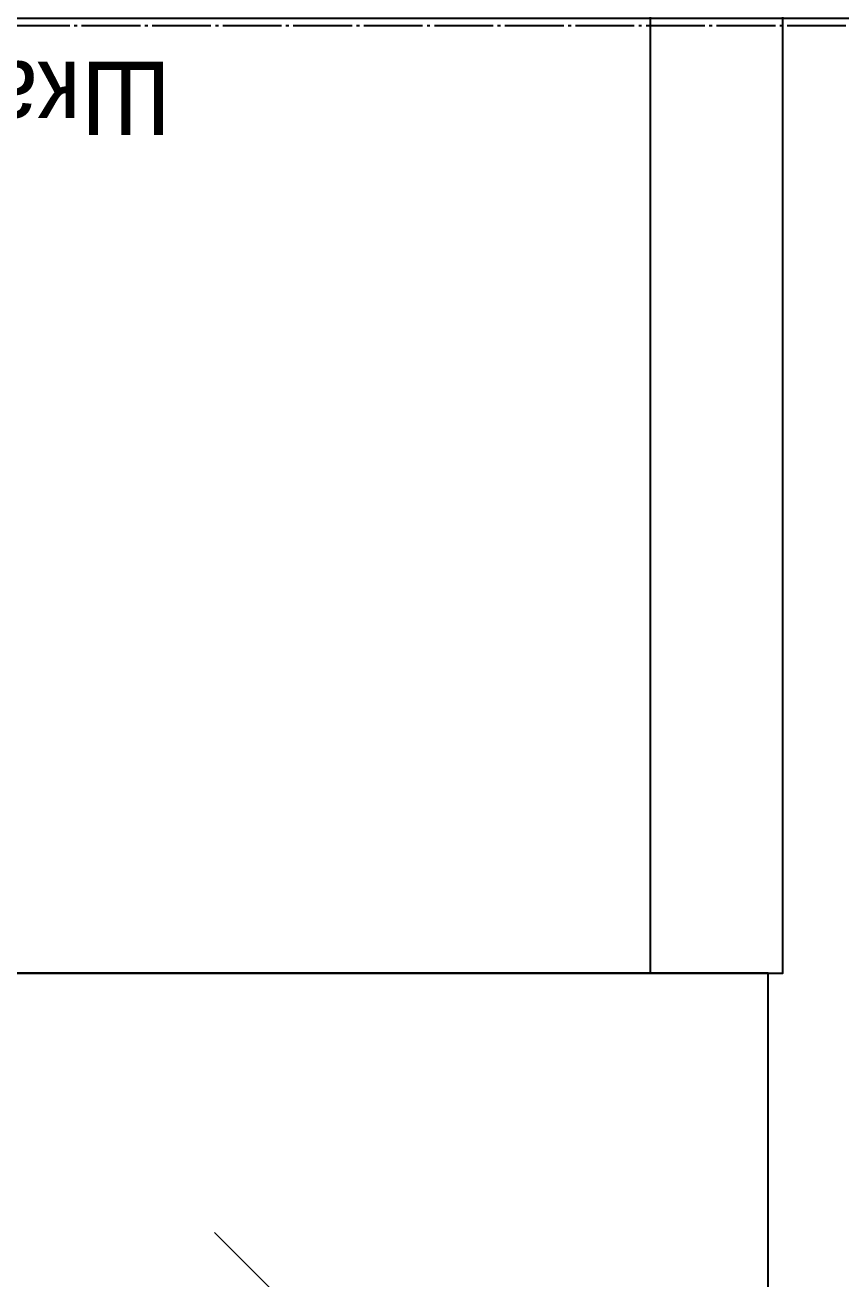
# Model space of a CAD drawing. Header units: millimetres. Extents: x -383313 to -161684, y -117025 to 99224.
# Drawn here: x -346165.3 to -345887.7, y -6008.3 to -5582 of the extents above; entities that cross this region are included whole.
import ezdxf
from ezdxf.enums import TextEntityAlignment as Align

# ---------------------------------------------------------------- set-up
doc = ezdxf.new("R2010")
doc.units = ezdxf.units.MM
doc.header["$MEASUREMENT"] = 0
doc.linetypes.add('PS-GOST2.303 5', pattern=[24, 20, -1.5, 1, -1.5])
doc.layers.get('Defpoints').update_dxf_attribs({"color": 31})
for name, color, linetype in [('001__КОНСТРУКТИВ__размеры внутр.', 7, 'Continuous'), ('PDF_Geometry', 7, 'Continuous'), ('PS_Оси', 5, 'PS-GOST2.303 5'), ('Робот', 30, 'Continuous')]:
    doc.layers.add(name, color=color, linetype=linetype)
doc.styles.add('PSTUDIO', font='arial.ttf')
doc.dimstyles.new('PS_TICK', dxfattribs={"dimscale": 100, "dimtxt": 2.5, "dimasz": 1, "dimexe": 2, "dimexo": 2, "dimgap": 1, "dimtad": 1, "dimdec": 0, "dimzin": 0, "dimdsep": 46, "dimtxsty": 'PSTUDIO', "dimblk": 'ARCHTICK', "dimcen": 2, "dimdle": 1.5, "dimse1": 1, "dimse2": 1, "dimadec": 0, "dimazin": 0, "dimtfac": 1, "dimtdec": 0, "dimtix": 1, "dimtmove": 1, "dimatfit": 3, "dimldrblk": 'ARCHTICK', "dimfxl": 1, "dimtolj": 1, "dimtzin": 0, "dimarcsym": 0})

# ---------------------------------------------------------------- blocks, each defined once
blk = doc.blocks.new('Шкаф управления роботом ABB')
at = {"layer": 'Робот'}
blk.add_line((-305, -230), (-305, -630), dxfattribs=at)
for points in [[(-345, -230), (345, -230), (345, 0), (-345, 0)], [(-350, -630), (350, -630), (350, -230), (-350, -230)]]:
    blk.add_lwpolyline(points, close=True, dxfattribs=at)
blk.add_text('Шкаф управления', height=25, dxfattribs=at).set_placement((0, -540), align=Align.CENTER)
blk = doc.blocks.new('Робот ABB IRB660_3.15 (сверху)')
at = {"layer": 'Робот'}
blk.add_circle((0, 0), 3150, dxfattribs=at)
blk = doc.blocks.new('A$Cf5759c35')
at = {"layer": 'PDF_Geometry', "color": 8, "lineweight": 13}
blk.add_lwpolyline([(12361.16, 12272.43), (12538.96, 12094.63)], dxfattribs=at)
blk = doc.blocks.new('_ArchTick')
at = {"color": 0, "linetype": 'ByBlock', "const_width": 0.15}
blk.add_lwpolyline([(-0.5, -0.5), (0.5, 0.5)], dxfattribs=at)
blk = doc.blocks.new('*D257')
at = {"layer": '001__КОНСТРУКТИВ__размеры внутр.', "color": 0, "lineweight": -2, "ltscale": 100, "transparency": 16777216}
for p, q in [((-346876.7, -5629.75), (-346876.7, -4760.06)), ((-345475.69, -4810.06), (-347076.7, -4810.06)), ((-345639.38, -5579.75), (-347076.7, -5579.75))]:
    blk.add_line(p, q, dxfattribs=at)
at = {"layer": 'Defpoints', "color": 0, "ltscale": 100, "transparency": 16777216}
for p in [(-346876.7, -4810.06), (-345475.69, -4810.06), (-345639.38, -5579.75)]:
    blk.add_point(p, dxfattribs=at)
at = {"layer": '001__КОНСТРУКТИВ__размеры внутр.', "color": 0, "lineweight": -2, "ltscale": 100, "transparency": 16777216, "xscale": 100, "yscale": 100, "zscale": 100}
for p, rotation in [((-346876.7, -4810.06), 90), ((-346876.7, -5579.75), 270)]:
    blk.add_blockref('_ArchTick', p, dxfattribs=dict(at, rotation=rotation))
at = {"layer": '001__КОНСТРУКТИВ__размеры внутр.', "color": 0, "ltscale": 100, "transparency": 16777216, "insert": (-346947.76, -5194.9), "char_height": 100, "attachment_point": 5, "rotation": 90, "style": 'PSTUDIO'}
blk.add_mtext('\\A1;770', dxfattribs=at)

msp = doc.modelspace()

# ---------------------------------------------------------------- linework, layer by layer
at = {"layer": 'PS_Оси'}
msp.add_lwpolyline([(-356346.98515, -5582.0977), (-355014.05882, -5582.0977), (-350514.05882, -5582.0977), (-345514.05882, -5582.0977), (-340514.05882, -5582.0977), (-335514.05882, -5582.0977), (-330514.05882, -5582.0977), (-325514.05882, -5582.0977), (-320514.05882, -5582.0977), (-316483.98892, -5582.0977)], dxfattribs=at)

# ---------------------------------------------------------------- block references
at = {"ltscale": 100}
msp.add_blockref('A$Cf5759c35', (-358461.97282, -18264.93104), dxfattribs=at)
at = {"rotation": 179.9999999999999}
msp.add_blockref('Шкаф управления роботом ABB', (-346257.51898, -6134.36814), dxfattribs=at)
at = {"layer": 'Робот', "rotation": 180}
msp.add_blockref('Робот ABB IRB660_3.15 (сверху)', (-344500.63713, -5731.42318), dxfattribs=at)

# ---------------------------------------------------------------- dimensions: what is measured, and where the dimension line sits
at = {"layer": '001__КОНСТРУКТИВ__размеры внутр.', "ltscale": 100}
dim = msp.add_linear_dim(base=(-346876.69819, -4810.06162), p1=(-345639.37549, -5579.7477), p2=(-345475.69148, -4810.06162), angle=90, dimstyle='PS_TICK', override={"dimtxt": 1, "dimexo": 0, "dimgap": 0.2, "dimdle": 0.5, "dimse1": 0, "dimse2": 0}, dxfattribs=at)
dim.commit()
dim.dimension.update_dxf_attribs({"geometry": '*D257', "text_midpoint": (-346947.75549, -5194.90466)})

doc.saveas('drawing.dxf')
